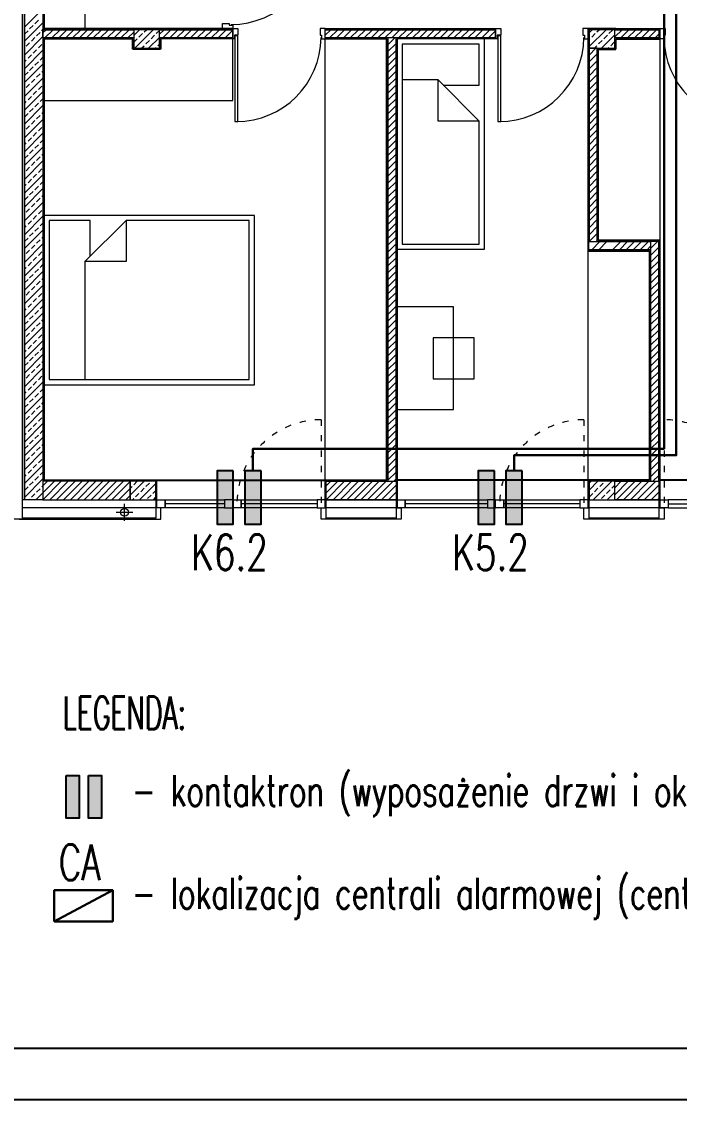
# Model space of a CAD drawing. Header units: millimetres. Extents: x 1780 to 154263, y -7240 to 17216.
# Drawn here: x 142802 to 143443, y 2437 to 3488 of the extents above; entities that cross this region are included whole.
import ezdxf

# ---------------------------------------------------------------- set-up
doc = ezdxf.new("R2010")
doc.units = ezdxf.units.MM
doc.linetypes.add('ACAD_ISO03W100', pattern=[30, 12, -18])
for name, color, linetype, lineweight in [('2d_SX_aranżacja drukowana', 200, 'Continuous', 5), ('2d_SX_aranżacja niedrukowana', 191, 'Continuous', 5), ('2d_SX_gruba przekroje', 90, 'Continuous', 20), ('2d_SX_instalacje - kanalizacja opadowa', 130, 'Continuous', 5), ('2d_SX_stolarka drzwiowa', 211, 'Continuous', 5), ('2d_SX_stolarka okienna', 5, 'Continuous', 5), ('2d_SX_stolarka okznaczenia', 251, 'Continuous', 5), ('2d_SX_szraf', 251, 'Continuous', 0), ('2d_SX_warstwy', 181, 'Continuous', 9)]:
    doc.layers.add(name, color=color, linetype=linetype, lineweight=lineweight)
doc.layers.add('2d_SX_powierzchnia', color=251, linetype='Continuous', plot=False)
doc.layers.add('2d_SX_rewizja 18 września', color=210, linetype='Continuous')
doc.layers.add('60 instalacje elektryka', color=10, linetype='Continuous')
doc.styles.add('OPIS', font='simplex.shx', dxfattribs={"width": 0.7, "height": 4})
doc.linetypes.add('ZIGZAG', pattern='A,0.00254,-5.08,[131,ltypeshp.shx,S=5.08,R=0,X=-5.08,Y=0],-10.16,[131,ltypeshp.shx,S=5.08,R=180,X=5.08,Y=0],-5.08', length=20.32254)

# ---------------------------------------------------------------- blocks, each defined once
blk = doc.blocks.new('PDKLD B2')
at = {"layer": '2d_SX_aranżacja drukowana', "color": 8, "ltscale": 5}
for p, q in [((108298.9, -12636.1), (108298.9, -12967.1)), ((108258.9, -12967.1), (108258.9, -12655.1)), ((108298.9, -12967.1), (108258.9, -12967.1))]:
    blk.add_line(p, q, dxfattribs=at)
at = {"layer": '2d_SX_aranżacja niedrukowana', "color": 8}
for p, q in [((108345.4, -12977.1), (108258.9, -12977.1)), ((108258.9, -12977.1), (108258.9, -13037.1)), ((108442.9, -12977.1), (108372.4, -12977.1)), ((108442.9, -13037.1), (108442.9, -12977.1)), ((108532.9, -12977.1), (108592.9, -12977.1)), ((108532.9, -13407.1), (108532.9, -12977.1)), ((108592.9, -12977.1), (108592.9, -13407.1)), ((108687.9, -12977.1), (108602.9, -12977.1)), ((108602.9, -12977.1), (108602.9, -13182.1)), ((108687.9, -13182.1), (108687.9, -12977.1)), ((108815.9, -12977.1), (108858.9, -12977.1)), ((108858.9, -12977.1), (108858.9, -13173.6)), ((108682.9, -12982.1), (108607.9, -12982.1)), ((108607.9, -12982.1), (108607.9, -13017.1)), ((108682.9, -13022.1), (108682.9, -12982.1)), ((108798.9, -13173.6), (108798.9, -12987.1)), ((108642.9, -13017.1), (108607.9, -13017.1)), ((108607.9, -13017.1), (108607.9, -13177.1)), ((108642.9, -13057.1), (108642.9, -13017.1)), ((108682.9, -13057.1), (108642.9, -13017.1)), ((108647.9, -13022.1), (108682.9, -13022.1)), ((108258.9, -13037.1), (108442.9, -13037.1)), ((108682.9, -13057.1), (108642.9, -13057.1)), ((108682.9, -13177.1), (108682.9, -13057.1)), ((108463.9, -13149), (108258.9, -13149)), ((108258.9, -13149), (108258.9, -13314)), ((108303.9, -13154), (108263.9, -13154)), ((108263.9, -13154), (108263.9, -13309)), ((108338.9, -13154), (108298.9, -13194)), ((108303.9, -13189), (108303.9, -13154)), ((108338.9, -13154), (108338.9, -13194)), ((108458.9, -13154), (108338.9, -13154)), ((108458.9, -13309), (108458.9, -13154)), ((108463.9, -13314), (108463.9, -13149)), ((108607.9, -13177.1), (108682.9, -13177.1)), ((108858.9, -13173.6), (108798.9, -13173.6)), ((108602.9, -13182.1), (108687.9, -13182.1)), ((108788.9, -13183.6), (108848.9, -13183.6)), ((108788.9, -13407.1), (108788.9, -13183.6)), ((108848.9, -13183.6), (108848.9, -13407.1)), ((108338.9, -13194), (108298.9, -13194)), ((108298.9, -13194), (108298.9, -13309)), ((108657.9, -13238.2), (108602.9, -13238.2)), ((108602.9, -13238.2), (108602.9, -13338.2)), ((108657.9, -13338.2), (108657.9, -13238.2)), ((108677.9, -13268.2), (108637.9, -13268.2)), ((108637.9, -13268.2), (108637.9, -13308.2)), ((108677.9, -13308.2), (108677.9, -13268.2)), ((108258.9, -13314), (108463.9, -13314)), ((108263.9, -13309), (108298.9, -13309)), ((108298.9, -13309), (108458.9, -13309)), ((108637.9, -13308.2), (108677.9, -13308.2)), ((108602.9, -13338.2), (108657.9, -13338.2)), ((108592.9, -13407.1), (108532.9, -13407.1)), ((108848.9, -13407.1), (108788.9, -13407.1))]:
    blk.add_line(p, q, dxfattribs=at)
at = {"layer": '2d_SX_gruba przekroje', "color": 8}
for p, q in [((108239.9, -13081.1), (108239.9, -12618.1)), ((108258.9, -12967.1), (108258.9, -12656.1)), ((108345.4, -12967.1), (108258.9, -12967.1)), ((108372.4, -12967.1), (108345.4, -12967.1)), ((108345.4, -12967.1), (108372.4, -12967.1)), ((108372.4, -12967.1), (108442.9, -12967.1)), ((108442.9, -12967.1), (108442.9, -12977.1)), ((108532.9, -12977.1), (108532.9, -12967.1)), ((108532.9, -12967.1), (108698.9, -12967.1)), ((108698.9, -12967.1), (108698.9, -12977.1)), ((108815.9, -12967.1), (108788.9, -12967.1)), ((108788.9, -12967.1), (108788.9, -12987.1)), ((108788.9, -12987.1), (108788.9, -12967.1)), ((108788.9, -12967.1), (108815.9, -12967.1)), ((108812.4, -12967.1), (108858.9, -12967.1)), ((108858.9, -12967.1), (108858.9, -12977.1)), ((108258.9, -12977.1), (108345.4, -12977.1)), ((108258.9, -13407.1), (108258.9, -12977.1)), ((108345.4, -12977.1), (108345.4, -12987.1)), ((108345.4, -12987.1), (108345.4, -12977.1)), ((108372.4, -12987.1), (108372.4, -12977.1)), ((108372.4, -12977.1), (108372.4, -12987.1)), ((108442.9, -12977.1), (108372.4, -12977.1)), ((108592.9, -12977.1), (108532.9, -12977.1)), ((108592.9, -13407.1), (108592.9, -12977.1)), ((108602.9, -12977.1), (108602.9, -13407.1)), ((108698.9, -12977.1), (108602.9, -12977.1)), ((108815.9, -12987.1), (108815.9, -12977.1)), ((108858.9, -12977.1), (108815.9, -12977.1)), ((108815.9, -12977.1), (108815.9, -12987.1)), ((108345.4, -12987.1), (108372.4, -12987.1)), ((108372.4, -12987.1), (108345.4, -12987.1)), ((108788.9, -12987.1), (108788.9, -13183.6)), ((108798.9, -13173.6), (108798.9, -12987.1)), ((108802.4, -12987.1), (108815.9, -12987.1)), ((108815.9, -12987.1), (108802.4, -12987.1)), ((108798.9, -13173.6), (108848.9, -13173.6)), ((108848.9, -13173.6), (108858.9, -13173.6)), ((108858.9, -13173.6), (108858.9, -13407.1)), ((108788.9, -13183.6), (108798.9, -13183.6)), ((108848.9, -13183.6), (108798.9, -13183.6)), ((108848.9, -13407.1), (108848.9, -13183.6)), ((108368.9, -13407.1), (108258.9, -13407.1)), ((108368.9, -13434.1), (108368.9, -13407.1)), ((108532.9, -13434.1), (108532.9, -13407.1)), ((108532.9, -13407.1), (108592.9, -13407.1)), ((108602.9, -13407.1), (108602.9, -13434.1)), ((108788.9, -13434.1), (108788.9, -13407.1)), ((108788.9, -13407.1), (108848.9, -13407.1)), ((108858.9, -13407.1), (108858.9, -13434.1)), ((108372.9, -13434.1), (108368.9, -13434.1)), ((108372.9, -13445.1), (108372.9, -13434.1)), ((108528.9, -13445.1), (108528.9, -13434.1)), ((108528.9, -13434.1), (108532.9, -13434.1)), ((108602.9, -13434.1), (108606.9, -13434.1)), ((108606.9, -13434.1), (108606.9, -13445.1)), ((108784.9, -13445.1), (108784.9, -13434.1)), ((108784.9, -13434.1), (108788.9, -13434.1)), ((108858.9, -13434.1), (108862.9, -13434.1)), ((108862.9, -13434.1), (108862.9, -13445.1)), ((108239.9, -13445.1), (108105.9, -13445.1)), ((108234.9, -13445.1), (108368.9, -13445.1)), ((108239.9, -13445.1), (108239.9, -13445.1)), ((108368.9, -13445.1), (108372.9, -13445.1)), ((108532.9, -13445.1), (108528.9, -13445.1)), ((108602.9, -13445.1), (108532.9, -13445.1)), ((108606.9, -13445.1), (108602.9, -13445.1)), ((108788.9, -13445.1), (108784.9, -13445.1)), ((108858.9, -13445.1), (108788.9, -13445.1)), ((108862.9, -13445.1), (108858.9, -13445.1))]:
    blk.add_line(p, q, dxfattribs=at)
at = {"layer": '2d_SX_instalacje - kanalizacja opadowa', "color": 8}
for p, q in [((108337.4, -13446.5), (108337.4, -13430.2)), ((108329.2, -13438.3), (108345.5, -13438.3))]:
    blk.add_line(p, q, dxfattribs=at)
blk.add_circle((108337.4, -13438.3), 3.75, dxfattribs=at)
at = {"layer": '2d_SX_powierzchnia', "color": 8}
for p, q in [((108258.9, -12657.1), (108258.9, -12967.1)), ((108258.9, -12967.1), (108432.9, -12967.1)), ((108258.9, -12977.1), (108258.9, -13407.1)), ((108345.4, -12977.1), (108258.9, -12977.1)), ((108345.4, -12987.1), (108345.4, -12977.1)), ((108372.4, -12977.1), (108372.4, -12987.1)), ((108592.9, -13407.1), (108592.9, -12977.1)), ((108602.9, -13407.1), (108602.9, -12977.1)), ((108788.9, -12977.1), (108788.9, -13183.6)), ((108815.9, -12987.1), (108815.9, -12977.1)), ((108815.9, -12977.1), (108858.9, -12977.1)), ((108372.4, -12987.1), (108345.4, -12987.1)), ((108798.9, -13173.6), (108798.9, -12987.1)), ((108798.9, -12987.1), (108815.9, -12987.1)), ((108858.9, -13173.6), (108798.9, -13173.6)), ((108858.9, -13407.1), (108858.9, -13173.6)), ((108788.9, -13183.6), (108848.9, -13183.6)), ((108848.9, -13183.6), (108848.9, -13407.1)), ((108258.9, -13407.1), (108592.9, -13407.1)), ((108788.9, -13407.1), (108602.9, -13407.1)), ((108848.9, -13407.1), (108788.9, -13407.1)), ((109044.9, -13407.1), (108858.9, -13407.1))]:
    blk.add_line(p, q, dxfattribs=at)
at = {"layer": '2d_SX_stolarka drzwiowa', "color": 8}
for p, q in [((108432.9, -12967.1), (108432.9, -12962.1)), ((108432.9, -12962.1), (108439.4, -12962.1)), ((108442.9, -12967.1), (108432.9, -12967.1)), ((108439.4, -12962.1), (108439.4, -12963.6)), ((108439.4, -12963.6), (108442.9, -12963.6)), ((108442.9, -12963.6), (108442.9, -12967.1)), ((108442.9, -12977.1), (108442.9, -12967.1)), ((108442.9, -12967.1), (108447.9, -12967.1)), ((108447.9, -12967.1), (108447.9, -12973.6)), ((108532.9, -12967.1), (108527.9, -12967.1)), ((108527.9, -12967.1), (108527.9, -12973.6)), ((108532.9, -12977.1), (108532.9, -12967.1)), ((108698.9, -12977.1), (108698.9, -12967.1)), ((108698.9, -12967.1), (108703.9, -12967.1)), ((108703.9, -12967.1), (108703.9, -12973.6)), ((108788.9, -12967.1), (108783.9, -12967.1)), ((108783.9, -12967.1), (108783.9, -12973.6)), ((108788.9, -12977.1), (108788.9, -12967.1)), ((108858.9, -12977.1), (108858.9, -12967.1)), ((108858.9, -12967.1), (108863.9, -12967.1)), ((108863.9, -12967.1), (108863.9, -12973.6)), ((108444.4, -12977.1), (108442.9, -12977.1)), ((108447.9, -12973.6), (108444.4, -12973.6)), ((108444.4, -12973.6), (108444.4, -12977.1)), ((108444.9, -12974.1), (108444.9, -13057.6)), ((108447.9, -12974.1), (108444.9, -12974.1)), ((108447.9, -13057.6), (108447.9, -12974.1)), ((108527.9, -12973.6), (108529.4, -12973.6)), ((108529.4, -12973.6), (108529.4, -12977.1)), ((108529.4, -12977.1), (108532.9, -12977.1)), ((108700.4, -12977.1), (108698.9, -12977.1)), ((108703.9, -12973.6), (108700.4, -12973.6)), ((108700.4, -12973.6), (108700.4, -12977.1)), ((108700.9, -12974.1), (108700.9, -13057.6)), ((108703.9, -12974.1), (108700.9, -12974.1)), ((108703.9, -13057.6), (108703.9, -12974.1)), ((108783.9, -12973.6), (108785.4, -12973.6)), ((108785.4, -12973.6), (108785.4, -12977.1)), ((108785.4, -12977.1), (108788.9, -12977.1)), ((108862.4, -12977.1), (108858.9, -12977.1)), ((108863.9, -12973.6), (108862.4, -12973.6)), ((108862.4, -12973.6), (108862.4, -12977.1)), ((108444.9, -13057.6), (108447.9, -13057.6)), ((108700.9, -13057.6), (108703.9, -13057.6))]:
    blk.add_line(p, q, dxfattribs=at)
at = {"layer": '2d_SX_stolarka okienna', "color": 8, "linetype": 'ACAD_ISO03W100', "ltscale": 0.5}
for p, q in [((108528.9, -13348.1), (108528.9, -13430.1)), ((108784.9, -13348.1), (108784.9, -13430.1)), ((108862.9, -13348.1), (108862.9, -13430.1))]:
    blk.add_line(p, q, dxfattribs=at)
at = {"layer": '2d_SX_stolarka okienna', "color": 8}
for p, q in [((108368.9, -13426.1), (108376.9, -13426.1)), ((108368.9, -13434.1), (108368.9, -13426.1)), ((108368.9, -13426.1), (108368.9, -13426.1)), ((108376.9, -13426.1), (108376.9, -13434.1)), ((108376.9, -13434.1), (108376.9, -13426.1)), ((108376.9, -13426.1), (108434.9, -13426.1)), ((108434.9, -13430.1), (108376.9, -13430.1)), ((108442.9, -13426.1), (108434.9, -13426.1)), ((108434.9, -13426.1), (108434.9, -13434.1)), ((108434.9, -13426.1), (108434.9, -13434.1)), ((108442.9, -13426.1), (108450.9, -13426.1)), ((108442.9, -13434.1), (108442.9, -13426.1)), ((108442.9, -13426.1), (108442.9, -13426.1)), ((108442.9, -13434.1), (108442.9, -13426.1)), ((108442.9, -13426.1), (108442.9, -13426.1)), ((108450.9, -13426.1), (108450.9, -13434.1)), ((108450.9, -13434.1), (108450.9, -13426.1)), ((108450.9, -13426.1), (108524.9, -13426.1)), ((108524.9, -13430.1), (108450.9, -13430.1)), ((108532.9, -13426.1), (108524.9, -13426.1)), ((108524.9, -13426.1), (108524.9, -13434.1)), ((108524.9, -13426.1), (108524.9, -13434.1)), ((108532.9, -13434.1), (108532.9, -13426.1)), ((108532.9, -13426.1), (108532.9, -13426.1)), ((108376.9, -13434.1), (108368.9, -13434.1)), ((108434.9, -13434.1), (108376.9, -13434.1)), ((108434.9, -13434.1), (108442.9, -13434.1)), ((108450.9, -13434.1), (108442.9, -13434.1)), ((108524.9, -13434.1), (108450.9, -13434.1)), ((108524.9, -13434.1), (108532.9, -13434.1))]:
    blk.add_line(p, q, dxfattribs=at)
for points in [[(108602.9, -13426.1), (108610.9, -13426.1), (108610.9, -13434.1), (108602.9, -13434.1), (108602.9, -13426.1)], [(108690.9, -13426.1), (108690.9, -13434.1), (108610.9, -13434.1), (108610.9, -13426.1)], [(108698.9, -13426.1), (108690.9, -13426.1), (108690.9, -13434.1), (108698.9, -13434.1), (108698.9, -13426.1)], [(108698.9, -13426.1), (108706.9, -13426.1), (108706.9, -13434.1), (108698.9, -13434.1), (108698.9, -13426.1)], [(108780.9, -13426.1), (108780.9, -13434.1), (108706.9, -13434.1), (108706.9, -13426.1)], [(108788.9, -13426.1), (108780.9, -13426.1), (108780.9, -13434.1), (108788.9, -13434.1), (108788.9, -13426.1)], [(108858.9, -13426.1), (108866.9, -13426.1), (108866.9, -13434.1), (108858.9, -13434.1), (108858.9, -13426.1)], [(108866.9, -13426.1), (108866.9, -13434.1), (108940.9, -13434.1), (108940.9, -13426.1)]]:
    blk.add_lwpolyline(points, close=True, dxfattribs=at)
for points in [[(108690.9, -13430.1), (108610.9, -13430.1)], [(108780.9, -13430.1), (108706.9, -13430.1)], [(108866.9, -13430.1), (108940.9, -13430.1)]]:
    blk.add_lwpolyline(points, dxfattribs=at)
at = {"layer": '2d_SX_stolarka okienna', "color": 8, "linetype": 'ACAD_ISO03W100', "ltscale": 0.5}
for centre, start, end in [((108529, -13430.2), 90.1168, 179.9514), ((108785, -13430.2), 90.1168, 179.9514), ((108862.7, -13430.2), 0.0486, 89.8832)]:
    blk.add_arc(centre, 82.1, start, end, dxfattribs=at)
at = {"layer": '2d_SX_stolarka okznaczenia', "color": 8}
for centre, start, end in [((108440.9, -12880.7), 270.2975, 0.0508), ((108446.4, -12975.2), 269.9492, 359.7025), ((108702.4, -12975.2), 269.9492, 359.7025), ((108945.3, -12975.2), 180.2975, 270.0508)]:
    blk.add_arc(centre, 82.4, start, end, dxfattribs=at)
at = {"layer": '2d_SX_szraf', "color": 8, "linetype": 'Continuous'}
for p, q in [((108239.9, -12965.8), (108257.9, -12947.8)), ((108239.9, -12979.3), (108257.9, -12961.3)), ((108245, -12967.4), (108248.4, -12964)), ((108250.1, -12962.3), (108253.5, -12959)), ((108256.8, -12969.1), (108257.9, -12968)), ((108257.9, -12971.3), (108261.1, -12968.1)), ((108259.9, -12976.1), (108267.9, -12968.1)), ((108266.6, -12976.1), (108274.6, -12968.1)), ((108273.3, -12976.1), (108281.3, -12968.1)), ((108280.1, -12976.1), (108288.1, -12968.1)), ((108286.8, -12976.1), (108294.8, -12968.1)), ((108293.5, -12976.1), (108301.5, -12968.1)), ((108300.3, -12976.1), (108308.3, -12968.1)), ((108307, -12976.1), (108315, -12968.1)), ((108313.7, -12976.1), (108321.7, -12968.1)), ((108320.5, -12976.1), (108328.5, -12968.1)), ((108327.2, -12976.1), (108335.2, -12968.1)), ((108333.9, -12976.1), (108341.9, -12968.1)), ((108346.4, -12973.7), (108351.9, -12968.1)), ((108347.4, -12986.1), (108365.4, -12968.1)), ((108356.5, -12970.2), (108358.7, -12968.1)), ((108368.3, -12971.9), (108371.4, -12968.9)), ((108371.4, -12972.6), (108375.9, -12968.1)), ((108374.6, -12976.1), (108382.6, -12968.1)), ((108381.4, -12976.1), (108389.4, -12968.1)), ((108388.1, -12976.1), (108396.1, -12968.1)), ((108394.8, -12976.1), (108402.8, -12968.1)), ((108401.6, -12976.1), (108409.6, -12968.1)), ((108408.3, -12976.1), (108416.3, -12968.1)), ((108415.1, -12976.1), (108423.1, -12968.1)), ((108421.8, -12976.1), (108429.8, -12968.1)), ((108428.5, -12976.1), (108436.5, -12968.1)), ((108435.3, -12976.1), (108442.9, -12968.5)), ((108532.9, -12973.6), (108538.3, -12968.1)), ((108537.1, -12976.1), (108545.1, -12968.1)), ((108543.8, -12976.1), (108551.8, -12968.1)), ((108550.6, -12976.1), (108558.6, -12968.1)), ((108557.3, -12976.1), (108565.3, -12968.1)), ((108564, -12976.1), (108572, -12968.1)), ((108570.8, -12976.1), (108578.8, -12968.1)), ((108577.5, -12976.1), (108585.5, -12968.1)), ((108584.2, -12976.1), (108592.2, -12968.1)), ((108591, -12976.1), (108599, -12968.1)), ((108597.7, -12976.1), (108605.7, -12968.1)), ((108604.4, -12976.1), (108612.4, -12968.1)), ((108611.2, -12976.1), (108619.2, -12968.1)), ((108617.9, -12976.1), (108625.9, -12968.1)), ((108624.6, -12976.1), (108632.6, -12968.1)), ((108631.4, -12976.1), (108639.4, -12968.1)), ((108638.1, -12976.1), (108646.1, -12968.1)), ((108644.8, -12976.1), (108652.8, -12968.1)), ((108651.6, -12976.1), (108659.6, -12968.1)), ((108658.3, -12976.1), (108666.3, -12968.1)), ((108665, -12976.1), (108673, -12968.1)), ((108671.8, -12976.1), (108679.8, -12968.1)), ((108678.5, -12976.1), (108686.5, -12968.1)), ((108685.3, -12976.1), (108693.3, -12968.1)), ((108789.9, -12971.2), (108793, -12968.1)), ((108789.9, -12984.6), (108806.4, -12968.1)), ((108797.6, -12970.2), (108799.7, -12968.1)), ((108809.3, -12971.9), (108812.7, -12968.6)), ((108814.9, -12968.5), (108815.3, -12968.1)), ((108814.9, -12975.2), (108822, -12968.1)), ((108820.7, -12976.1), (108828.7, -12968.1)), ((108827.5, -12976.1), (108835.5, -12968.1)), ((108834.2, -12976.1), (108842.2, -12968.1)), ((108840.9, -12976.1), (108848.9, -12968.1)), ((108847.7, -12976.1), (108855.7, -12968.1)), ((108239.9, -12992.8), (108257.9, -12974.8)), ((108240, -12972.4), (108243.4, -12969.1)), ((108246.7, -12979.2), (108250.1, -12975.8)), ((108251.8, -12974.1), (108255.1, -12970.8)), ((108340.7, -12976.1), (108346.4, -12970.4)), ((108346.4, -12980.3), (108349.8, -12977)), ((108351.5, -12975.3), (108354.8, -12971.9)), ((108358.2, -12982), (108361.6, -12978.7)), ((108360.9, -12986.1), (108371.4, -12975.6)), ((108363.3, -12977), (108366.6, -12973.6)), ((108442, -12976.1), (108442.9, -12975.2)), ((108593.9, -12982.8), (108600.6, -12976.1)), ((108692, -12976.1), (108698.9, -12969.2)), ((108698.7, -12976.1), (108698.9, -12975.9)), ((108789.9, -12977.9), (108790.8, -12977)), ((108792.5, -12975.3), (108795.9, -12971.9)), ((108799.2, -12982), (108802.6, -12978.7)), ((108801.9, -12986.1), (108814.9, -12973.1)), ((108804.3, -12977), (108807.7, -12973.6)), ((108854.4, -12976.1), (108857.9, -12972.6)), ((108239.9, -12986), (108240, -12985.9)), ((108239.9, -13006.2), (108257.9, -12988.2)), ((108241.7, -12984.2), (108245, -12980.9)), ((108248.4, -12991), (108251.8, -12987.6)), ((108253.5, -12985.9), (108256.8, -12982.5)), ((108354.1, -12986.1), (108356.5, -12983.7)), ((108367.6, -12986.1), (108368.3, -12985.4)), ((108370, -12983.7), (108371.4, -12982.3)), ((108593.9, -12989.5), (108601.9, -12981.5)), ((108593.9, -12996.3), (108601.9, -12988.3)), ((108789.9, -12992.8), (108796.6, -12986.1)), ((108795.2, -12986.1), (108797.6, -12983.7)), ((108808.6, -12986.1), (108809.3, -12985.4)), ((108811, -12983.7), (108814.4, -12980.3)), ((108239.9, -12999.5), (108241.7, -12997.7)), ((108243.4, -12996), (108246.7, -12992.6)), ((108250.1, -13002.7), (108253.5, -12999.4)), ((108255.1, -12997.7), (108257.9, -12995)), ((108593.9, -13003), (108601.9, -12995)), ((108789.9, -12999.5), (108797.9, -12991.5)), ((108789.9, -13006.3), (108797.9, -12998.3)), ((108239.9, -13019.7), (108257.9, -13001.7)), ((108240, -13012.9), (108243.4, -13009.5)), ((108245, -13007.8), (108248.4, -13004.4)), ((108256.8, -13009.5), (108257.9, -13008.4)), ((108593.9, -13009.7), (108601.9, -13001.7)), ((108593.9, -13016.5), (108601.9, -13008.5)), ((108789.9, -13013), (108797.9, -13005)), ((108239.9, -13033.2), (108257.9, -13015.2)), ((108241.7, -13024.6), (108245, -13021.3)), ((108246.7, -13019.6), (108250.1, -13016.2)), ((108251.8, -13014.5), (108255.1, -13011.2)), ((108593.9, -13023.2), (108601.9, -13015.2)), ((108789.9, -13019.7), (108797.9, -13011.7)), ((108789.9, -13026.5), (108797.9, -13018.5)), ((108239.9, -13026.4), (108240, -13026.3)), ((108239.9, -13046.6), (108257.9, -13028.6)), ((108248.4, -13031.4), (108251.8, -13028)), ((108253.5, -13026.3), (108256.8, -13023)), ((108593.9, -13029.9), (108601.9, -13021.9)), ((108593.9, -13036.7), (108601.9, -13028.7)), ((108789.9, -13033.2), (108797.9, -13025.2)), ((108789.9, -13039.9), (108797.9, -13031.9)), ((108239.9, -13039.9), (108241.7, -13038.1)), ((108239.9, -13060.1), (108257.9, -13042.1)), ((108243.4, -13036.4), (108246.7, -13033.1)), ((108250.1, -13043.2), (108253.5, -13039.8)), ((108255.1, -13038.1), (108257.9, -13035.4)), ((108593.9, -13043.4), (108601.9, -13035.4)), ((108593.9, -13050.1), (108601.9, -13042.1)), ((108789.9, -13046.7), (108797.9, -13038.7)), ((108240, -13053.3), (108243.4, -13049.9)), ((108245, -13048.2), (108248.4, -13044.8)), ((108251.8, -13054.9), (108255.1, -13051.6)), ((108256.8, -13049.9), (108257.9, -13048.8)), ((108593.9, -13056.9), (108601.9, -13048.9)), ((108789.9, -13053.4), (108797.9, -13045.4)), ((108789.9, -13060.1), (108797.9, -13052.1)), ((108239.9, -13073.6), (108257.9, -13055.6)), ((108241.7, -13065), (108245, -13061.7)), ((108246.7, -13060), (108250.1, -13056.6)), ((108253.5, -13066.7), (108256.8, -13063.4)), ((108593.9, -13063.6), (108601.9, -13055.6)), ((108593.9, -13070.3), (108601.9, -13062.3)), ((108789.9, -13066.9), (108797.9, -13058.9)), ((108239.9, -13066.8), (108240, -13066.7)), ((108239.9, -13087), (108257.9, -13069)), ((108243.4, -13076.8), (108246.7, -13073.5)), ((108248.4, -13071.8), (108251.8, -13068.4)), ((108593.9, -13077.1), (108601.9, -13069.1)), ((108789.9, -13073.6), (108797.9, -13065.6)), ((108789.9, -13080.3), (108797.9, -13072.3)), ((108239.9, -13080.3), (108241.7, -13078.5)), ((108239.9, -13100.5), (108257.9, -13082.5)), ((108250.1, -13083.6), (108253.5, -13080.2)), ((108255.1, -13078.5), (108257.9, -13075.8)), ((108593.9, -13083.8), (108601.9, -13075.8)), ((108593.9, -13090.6), (108601.9, -13082.6)), ((108789.9, -13087.1), (108797.9, -13079.1)), ((108240, -13093.7), (108243.4, -13090.3)), ((108245, -13088.6), (108248.4, -13085.3)), ((108251.8, -13095.4), (108255.1, -13092)), ((108256.8, -13090.3), (108257.9, -13089.3)), ((108593.9, -13097.3), (108601.9, -13089.3)), ((108789.9, -13093.8), (108797.9, -13085.8)), ((108789.9, -13100.6), (108797.9, -13092.6)), ((108239.9, -13114), (108257.9, -13096)), ((108241.7, -13105.5), (108245, -13102.1)), ((108246.7, -13100.4), (108250.1, -13097)), ((108253.5, -13107.1), (108256.8, -13103.8)), ((108593.9, -13104), (108601.9, -13096)), ((108593.9, -13110.8), (108601.9, -13102.8)), ((108789.9, -13107.3), (108797.9, -13099.3)), ((108239.9, -13107.3), (108240, -13107.1)), ((108239.9, -13127.5), (108257.9, -13109.5)), ((108243.4, -13117.2), (108246.7, -13113.9)), ((108248.4, -13112.2), (108251.8, -13108.8)), ((108593.9, -13117.5), (108601.9, -13109.5)), ((108789.9, -13114), (108797.9, -13106)), ((108789.9, -13120.8), (108797.9, -13112.8)), ((108239.9, -13120.7), (108241.7, -13118.9)), ((108239.9, -13140.9), (108257.9, -13122.9)), ((108245, -13129), (108248.4, -13125.7)), ((108250.1, -13124), (108253.5, -13120.6)), ((108255.1, -13118.9), (108257.9, -13116.2)), ((108593.9, -13124.2), (108601.9, -13116.2)), ((108593.9, -13131), (108601.9, -13123)), ((108789.9, -13127.5), (108797.9, -13119.5)), ((108789.9, -13134.2), (108797.9, -13126.2)), ((108239.9, -13154.4), (108257.9, -13136.4)), ((108240, -13134.1), (108243.4, -13130.7)), ((108251.8, -13135.8), (108255.1, -13132.4)), ((108256.8, -13130.7), (108257.9, -13129.7)), ((108593.9, -13137.7), (108601.9, -13129.7)), ((108593.9, -13144.4), (108601.9, -13136.4)), ((108789.9, -13141), (108797.9, -13133)), ((108239.9, -13147.7), (108240, -13147.6)), ((108241.7, -13145.9), (108245, -13142.5)), ((108246.7, -13140.8), (108250.1, -13137.5)), ((108253.5, -13147.6), (108256.8, -13144.2)), ((108593.9, -13151.2), (108601.9, -13143.2)), ((108789.9, -13147.7), (108797.9, -13139.7)), ((108789.9, -13154.4), (108797.9, -13146.4)), ((108239.9, -13167.9), (108257.9, -13149.9)), ((108243.4, -13157.7), (108246.7, -13154.3)), ((108248.4, -13152.6), (108251.8, -13149.2)), ((108255.1, -13159.3), (108257.9, -13156.6)), ((108593.9, -13157.9), (108601.9, -13149.9)), ((108593.9, -13164.6), (108601.9, -13156.6)), ((108789.9, -13161.2), (108797.9, -13153.2)), ((108239.9, -13161.1), (108241.7, -13159.3)), ((108239.9, -13181.3), (108257.9, -13163.3)), ((108245, -13169.4), (108248.4, -13166.1)), ((108250.1, -13164.4), (108253.5, -13161)), ((108593.9, -13171.4), (108601.9, -13163.4)), ((108789.9, -13167.9), (108797.9, -13159.9)), ((108789.9, -13174.6), (108797.9, -13166.6)), ((108239.9, -13194.8), (108257.9, -13176.8)), ((108240, -13174.5), (108243.4, -13171.1)), ((108246.7, -13181.2), (108250.1, -13177.9)), ((108251.8, -13176.2), (108255.1, -13172.8)), ((108256.8, -13171.1), (108257.9, -13170.1)), ((108593.9, -13178.1), (108601.9, -13170.1)), ((108593.9, -13184.8), (108601.9, -13176.8)), ((108792.5, -13182.6), (108800.5, -13174.6)), ((108796.7, -13174.6), (108797.9, -13173.4)), ((108799.3, -13182.6), (108807.3, -13174.6)), ((108812.8, -13182.6), (108820.8, -13174.6)), ((108819.5, -13182.6), (108827.5, -13174.6)), ((108826.2, -13182.6), (108834.2, -13174.6)), ((108833, -13182.6), (108841, -13174.6)), ((108839.7, -13182.6), (108847.7, -13174.6)), ((108849.9, -13181.3), (108856.6, -13174.6)), ((108239.9, -13188.1), (108240, -13188)), ((108241.7, -13186.3), (108245, -13182.9)), ((108253.5, -13188), (108256.8, -13184.6)), ((108593.9, -13191.6), (108601.9, -13183.6)), ((108846.4, -13182.6), (108849.9, -13179.1)), ((108849.9, -13188), (108857.9, -13180)), ((108849.9, -13194.8), (108857.9, -13186.8)), ((108239.9, -13208.3), (108257.9, -13190.3)), ((108239.9, -13201.5), (108241.7, -13199.8)), ((108243.4, -13198.1), (108246.7, -13194.7)), ((108248.4, -13193), (108251.8, -13189.6)), ((108255.1, -13199.8), (108257.9, -13197)), ((108593.9, -13198.3), (108601.9, -13190.3)), ((108593.9, -13205.1), (108601.9, -13197.1)), ((108849.9, -13201.5), (108857.9, -13193.5)), ((108239.9, -13221.8), (108257.9, -13203.8)), ((108245, -13209.9), (108248.4, -13206.5)), ((108250.1, -13204.8), (108253.5, -13201.4)), ((108256.8, -13211.5), (108257.9, -13210.5)), ((108593.9, -13211.8), (108601.9, -13203.8)), ((108593.9, -13218.5), (108601.9, -13210.5)), ((108849.9, -13208.2), (108857.9, -13200.2)), ((108849.9, -13215), (108857.9, -13207)), ((108239.9, -13235.2), (108257.9, -13217.2)), ((108240, -13214.9), (108243.4, -13211.5)), ((108246.7, -13221.6), (108250.1, -13218.3)), ((108251.8, -13216.6), (108255.1, -13213.2)), ((108593.9, -13225.3), (108601.9, -13217.3)), ((108849.9, -13221.7), (108857.9, -13213.7)), ((108849.9, -13228.4), (108857.9, -13220.4)), ((108239.9, -13228.5), (108240, -13228.4)), ((108239.9, -13248.7), (108257.9, -13230.7)), ((108241.7, -13226.7), (108245, -13223.3)), ((108248.4, -13233.4), (108251.8, -13230.1)), ((108253.5, -13228.4), (108256.8, -13225)), ((108593.9, -13232), (108601.9, -13224)), ((108593.9, -13238.7), (108601.9, -13230.7)), ((108849.9, -13235.2), (108857.9, -13227.2)), ((108239.9, -13242), (108241.7, -13240.2)), ((108243.4, -13238.5), (108246.7, -13235.1)), ((108250.1, -13245.2), (108253.5, -13241.8)), ((108255.1, -13240.2), (108257.9, -13237.4)), ((108593.9, -13245.5), (108601.9, -13237.5)), ((108849.9, -13241.9), (108857.9, -13233.9)), ((108849.9, -13248.6), (108857.9, -13240.6)), ((108239.9, -13262.2), (108257.9, -13244.2)), ((108240, -13255.3), (108243.4, -13252)), ((108245, -13250.3), (108248.4, -13246.9)), ((108256.8, -13252), (108257.9, -13250.9)), ((108593.9, -13252.2), (108601.9, -13244.2)), ((108593.9, -13258.9), (108601.9, -13250.9)), ((108849.9, -13255.4), (108857.9, -13247.4)), ((108239.9, -13275.6), (108257.9, -13257.6)), ((108246.7, -13262.1), (108250.1, -13258.7)), ((108251.8, -13257), (108255.1, -13253.6)), ((108593.9, -13265.7), (108601.9, -13257.7)), ((108849.9, -13262.1), (108857.9, -13254.1)), ((108849.9, -13268.8), (108857.9, -13260.8)), ((108239.9, -13268.9), (108240, -13268.8)), ((108239.9, -13289.1), (108257.9, -13271.1)), ((108241.7, -13267.1), (108245, -13263.7)), ((108248.4, -13273.8), (108251.8, -13270.5)), ((108253.5, -13268.8), (108256.8, -13265.4)), ((108593.9, -13272.4), (108601.9, -13264.4)), ((108593.9, -13279.1), (108601.9, -13271.1)), ((108849.9, -13275.6), (108857.9, -13267.6)), ((108239.9, -13282.4), (108241.7, -13280.6)), ((108243.4, -13278.9), (108246.7, -13275.5)), ((108250.1, -13285.6), (108253.5, -13282.3)), ((108255.1, -13280.6), (108257.9, -13277.8)), ((108593.9, -13285.9), (108601.9, -13277.9)), ((108849.9, -13282.3), (108857.9, -13274.3)), ((108849.9, -13289.1), (108857.9, -13281.1)), ((108239.9, -13302.6), (108257.9, -13284.6)), ((108240, -13295.7), (108243.4, -13292.4)), ((108245, -13290.7), (108248.4, -13287.3)), ((108251.8, -13297.4), (108255.1, -13294)), ((108256.8, -13292.4), (108257.9, -13291.3)), ((108593.9, -13292.6), (108601.9, -13284.6)), ((108593.9, -13299.3), (108601.9, -13291.3)), ((108849.9, -13295.8), (108857.9, -13287.8)), ((108849.9, -13302.5), (108857.9, -13294.5)), ((108239.9, -13316), (108257.9, -13298)), ((108241.7, -13307.5), (108245, -13304.1)), ((108246.7, -13302.5), (108250.1, -13299.1)), ((108593.9, -13306.1), (108601.9, -13298.1)), ((108593.9, -13312.8), (108601.9, -13304.8)), ((108849.9, -13309.3), (108857.9, -13301.3)), ((108239.9, -13309.3), (108240, -13309.2)), ((108239.9, -13329.5), (108257.9, -13311.5)), ((108248.4, -13314.3), (108251.8, -13310.9)), ((108253.5, -13309.2), (108256.8, -13305.8)), ((108593.9, -13319.6), (108601.9, -13311.6)), ((108849.9, -13316), (108857.9, -13308)), ((108849.9, -13322.7), (108857.9, -13314.7)), ((108239.9, -13322.8), (108241.7, -13321)), ((108239.9, -13343), (108257.9, -13325)), ((108243.4, -13319.3), (108246.7, -13315.9)), ((108250.1, -13326), (108253.5, -13322.7)), ((108255.1, -13321), (108257.9, -13318.3)), ((108593.9, -13326.3), (108601.9, -13318.3)), ((108593.9, -13333), (108601.9, -13325)), ((108849.9, -13329.5), (108857.9, -13321.5)), ((108240, -13336.1), (108243.4, -13332.8)), ((108245, -13331.1), (108248.4, -13327.7)), ((108251.8, -13337.8), (108255.1, -13334.5)), ((108256.8, -13332.8), (108257.9, -13331.7)), ((108593.9, -13339.8), (108601.9, -13331.8)), ((108849.9, -13336.2), (108857.9, -13328.2)), ((108849.9, -13342.9), (108857.9, -13334.9)), ((108239.9, -13356.5), (108257.9, -13338.5)), ((108241.7, -13347.9), (108245, -13344.6)), ((108246.7, -13342.9), (108250.1, -13339.5)), ((108253.5, -13349.6), (108256.8, -13346.2)), ((108593.9, -13346.5), (108601.9, -13338.5)), ((108593.9, -13353.2), (108601.9, -13345.2)), ((108849.9, -13349.7), (108857.9, -13341.7)), ((108239.9, -13349.7), (108240, -13349.6)), ((108239.9, -13369.9), (108257.9, -13351.9)), ((108243.4, -13359.7), (108246.7, -13356.3)), ((108248.4, -13354.7), (108251.8, -13351.3)), ((108593.9, -13360), (108601.9, -13352)), ((108849.9, -13356.4), (108857.9, -13348.4)), ((108849.9, -13363.1), (108857.9, -13355.1)), ((108239.9, -13363.2), (108241.7, -13361.4)), ((108239.9, -13383.4), (108257.9, -13365.4)), ((108250.1, -13366.4), (108253.5, -13363.1)), ((108255.1, -13361.4), (108257.9, -13358.7)), ((108593.9, -13366.7), (108601.9, -13358.7)), ((108593.9, -13373.4), (108601.9, -13365.4)), ((108849.9, -13369.9), (108857.9, -13361.9)), ((108240, -13376.6), (108243.4, -13373.2)), ((108245, -13371.5), (108248.4, -13368.1)), ((108251.8, -13378.2), (108255.1, -13374.9)), ((108256.8, -13373.2), (108257.9, -13372.1)), ((108593.9, -13380.2), (108601.9, -13372.2)), ((108849.9, -13376.6), (108857.9, -13368.6)), ((108849.9, -13383.3), (108857.9, -13375.3)), ((108239.9, -13396.9), (108257.9, -13378.9)), ((108241.7, -13388.3), (108245, -13385)), ((108246.7, -13383.3), (108250.1, -13379.9)), ((108253.5, -13390), (108256.8, -13386.7)), ((108593.9, -13386.9), (108601.9, -13378.9)), ((108593.9, -13393.6), (108601.9, -13385.6)), ((108849.9, -13390.1), (108857.9, -13382.1)), ((108849.9, -13396.8), (108857.9, -13388.8)), ((108239.9, -13390.1), (108240, -13390)), ((108239.9, -13410.3), (108257.9, -13392.3)), ((108243.4, -13400.1), (108246.7, -13396.8)), ((108248.4, -13395.1), (108251.8, -13391.7)), ((108255.1, -13401.8), (108257.9, -13399.1)), ((108593.9, -13400.4), (108601.9, -13392.4)), ((108593.9, -13407.1), (108601.9, -13399.1)), ((108849.9, -13403.6), (108857.9, -13395.6)), ((108239.9, -13403.6), (108241.7, -13401.8)), ((108239.9, -13423.8), (108257.9, -13405.8)), ((108245, -13411.9), (108248.4, -13408.5)), ((108250.1, -13406.9), (108253.5, -13403.5)), ((108257.9, -13412.5), (108262.3, -13408.1)), ((108257.9, -13419.3), (108269.1, -13408.1)), ((108257.9, -13426), (108275.8, -13408.1)), ((108264.5, -13426.1), (108282.5, -13408.1)), ((108271.3, -13426.1), (108289.3, -13408.1)), ((108278, -13426.1), (108296, -13408.1)), ((108284.7, -13426.1), (108302.7, -13408.1)), ((108291.5, -13426.1), (108309.5, -13408.1)), ((108298.2, -13426.1), (108316.2, -13408.1)), ((108304.9, -13426.1), (108322.9, -13408.1)), ((108311.7, -13426.1), (108329.7, -13408.1)), ((108318.4, -13426.1), (108336.4, -13408.1)), ((108325.1, -13426.1), (108342.9, -13408.4)), ((108342.9, -13408.3), (108343, -13408.1)), ((108342.9, -13421.7), (108356.5, -13408.1)), ((108346.4, -13411.5), (108349.8, -13408.1)), ((108358.2, -13413.1), (108361.6, -13409.8)), ((108533.9, -13412.6), (108538.4, -13408.1)), ((108533.9, -13419.3), (108545.1, -13408.1)), ((108533.9, -13426.1), (108551.8, -13408.1)), ((108540.6, -13426.1), (108558.6, -13408.1)), ((108547.3, -13426.1), (108565.3, -13408.1)), ((108554, -13426.1), (108572, -13408.1)), ((108560.8, -13426.1), (108578.8, -13408.1)), ((108567.5, -13426.1), (108585.5, -13408.1)), ((108574.2, -13426.1), (108592.2, -13408.1)), ((108581, -13426.1), (108599, -13408.1)), ((108599.6, -13408.1), (108601.9, -13405.8)), ((108789.9, -13416.8), (108798.6, -13408.1)), ((108789.9, -13410), (108791.8, -13408.1)), ((108794, -13426.1), (108812, -13408.1)), ((108800.3, -13413.1), (108803.6, -13409.8)), ((108814.9, -13414.5), (108821.2, -13408.1)), ((108814.9, -13421.2), (108828, -13408.1)), ((108816.7, -13426.1), (108834.7, -13408.1)), ((108823.4, -13426.1), (108841.4, -13408.1)), ((108830.2, -13426.1), (108848.2, -13408.1)), ((108836.9, -13426.1), (108854.9, -13408.1)), ((108852.1, -13408.1), (108857.9, -13402.3)), ((108240, -13417), (108243.4, -13413.6)), ((108246.7, -13423.7), (108250.1, -13420.3)), ((108251.1, -13426.1), (108257.9, -13419.3)), ((108251.8, -13418.6), (108255.1, -13415.3)), ((108256.8, -13413.6), (108257.9, -13412.5)), ((108331.9, -13426.1), (108342.9, -13415.1)), ((108342.9, -13415), (108344.7, -13413.1)), ((108348.1, -13423.2), (108351.5, -13419.9)), ((108352, -13426.1), (108367.9, -13410.2)), ((108353.2, -13418.2), (108356.5, -13414.8)), ((108364.9, -13419.9), (108367.9, -13416.9)), ((108587.7, -13426.1), (108601.9, -13411.9)), ((108594.5, -13426.1), (108601.9, -13418.7)), ((108790.2, -13423.2), (108793.5, -13419.9)), ((108795.2, -13418.2), (108798.6, -13414.8)), ((108807, -13419.9), (108810.4, -13416.5)), ((108807.5, -13426.1), (108814.9, -13418.7)), ((108812, -13414.8), (108814.9, -13412)), ((108843.7, -13426.1), (108857.9, -13411.9)), ((108850.4, -13426.1), (108857.9, -13418.6)), ((108244.3, -13426.1), (108245, -13425.4)), ((108338.6, -13426.1), (108342.9, -13421.8)), ((108345.3, -13426.1), (108346.4, -13424.9)), ((108359.9, -13424.9), (108363.3, -13421.6)), ((108365.5, -13426.1), (108367.9, -13423.7)), ((108601.2, -13426.1), (108601.9, -13425.4)), ((108801.9, -13424.9), (108805.3, -13421.6)), ((108814.2, -13426.1), (108814.9, -13425.5)), ((108857.1, -13426.1), (108857.9, -13425.3))]:
    blk.add_line(p, q, dxfattribs=at)
at = {"layer": '2d_SX_szraf', "color": 8, "linetype": 'ZIGZAG'}
for p, q in [((108367.9, -13434.1), (108237.9, -13434.1)), ((108601.9, -13434.1), (108533.9, -13434.1)), ((108857.9, -13434.1), (108789.9, -13434.1))]:
    blk.add_line(p, q, dxfattribs=at)
at = {"layer": '2d_SX_warstwy', "color": 8}
for p, q in [((108237.9, -13426.1), (108237.9, -12618.1)), ((108239.9, -12618.1), (108239.9, -13426.1)), ((108239.9, -13081.1), (108239.9, -12618.1)), ((108239.9, -13426.1), (108239.9, -12618.1)), ((108257.9, -12636.1), (108257.9, -13408.1)), ((108257.9, -12976.1), (108257.9, -12968.1)), ((108257.9, -12968.1), (108346.4, -12968.1)), ((108371.4, -12968.1), (108346.4, -12968.1)), ((108346.4, -12968.1), (108346.4, -12986.1)), ((108346.4, -12968.1), (108346.4, -12976.1)), ((108371.4, -12986.1), (108371.4, -12968.1)), ((108371.4, -12976.1), (108371.4, -12968.1)), ((108371.4, -12968.1), (108442.9, -12968.1)), ((108442.9, -12968.1), (108442.9, -12976.1)), ((108532.9, -12976.1), (108532.9, -12968.1)), ((108532.9, -12968.1), (108698.9, -12968.1)), ((108698.9, -12968.1), (108698.9, -12976.1)), ((108814.9, -12968.1), (108789.9, -12968.1)), ((108789.9, -12968.1), (108789.9, -12986.1)), ((108814.9, -12986.1), (108814.9, -12968.1)), ((108814.9, -12976.1), (108814.9, -12968.1)), ((108814.9, -12968.1), (108857.9, -12968.1)), ((108857.9, -12968.1), (108857.9, -12976.1)), ((108346.4, -12976.1), (108257.9, -12976.1)), ((108442.9, -12976.1), (108371.4, -12976.1)), ((108698.9, -12976.1), (108532.9, -12976.1)), ((108601.9, -12976.1), (108593.9, -12976.1)), ((108593.9, -12976.1), (108593.9, -13408.1)), ((108601.9, -13408.1), (108601.9, -12976.1)), ((108857.9, -12976.1), (108814.9, -12976.1)), ((108346.4, -12986.1), (108371.4, -12986.1)), ((108789.9, -12986.1), (108814.9, -12986.1)), ((108797.9, -12986.1), (108789.9, -12986.1)), ((108789.9, -12986.1), (108789.9, -13174.6)), ((108797.9, -13174.6), (108797.9, -12986.1)), ((108237.9, -13444.1), (108237.9, -13081.1)), ((108789.9, -13174.6), (108797.9, -13174.6)), ((108789.9, -13174.6), (108849.9, -13174.6)), ((108857.9, -13174.6), (108849.9, -13174.6)), ((108849.9, -13174.6), (108849.9, -13408.1)), ((108849.9, -13174.6), (108849.9, -13182.6)), ((108857.9, -13408.1), (108857.9, -13174.6)), ((108849.9, -13182.6), (108789.9, -13182.6)), ((108342.9, -13408.1), (108257.9, -13408.1)), ((108257.9, -13408.1), (108257.9, -13426.1)), ((108257.9, -13408.1), (108257.9, -13408.1)), ((108257.9, -13408.1), (108257.9, -13426.1)), ((108342.9, -13426.1), (108342.9, -13408.1)), ((108367.9, -13408.1), (108342.9, -13408.1)), ((108342.9, -13408.1), (108342.9, -13426.1)), ((108367.9, -13426.1), (108367.9, -13408.1)), ((108533.9, -13408.1), (108601.9, -13408.1)), ((108533.9, -13426.1), (108533.9, -13408.1)), ((108593.9, -13408.1), (108601.9, -13408.1)), ((108601.9, -13408.1), (108601.9, -13426.1)), ((108814.9, -13408.1), (108789.9, -13408.1)), ((108789.9, -13408.1), (108789.9, -13426.1)), ((108814.9, -13426.1), (108814.9, -13408.1)), ((108814.9, -13408.1), (108857.9, -13408.1)), ((108814.9, -13426.1), (108814.9, -13408.1)), ((108849.9, -13408.1), (108857.9, -13408.1)), ((108857.9, -13408.1), (108857.9, -13426.1)), ((108239.9, -13426.1), (108237.9, -13426.1)), ((108248.9, -13426.1), (108239.9, -13426.1)), ((108257.9, -13426.1), (108248.9, -13426.1)), ((108257.9, -13426.1), (108342.9, -13426.1)), ((108342.9, -13426.1), (108367.9, -13426.1)), ((108367.9, -13426.1), (108367.9, -13444.1)), ((108533.9, -13426.1), (108601.9, -13426.1)), ((108533.9, -13444.1), (108533.9, -13426.1)), ((108601.9, -13426.1), (108533.9, -13426.1)), ((108601.9, -13426.1), (108601.9, -13444.1)), ((108789.9, -13426.1), (108814.9, -13426.1)), ((108789.9, -13426.1), (108857.9, -13426.1)), ((108789.9, -13444.1), (108789.9, -13426.1)), ((108857.9, -13426.1), (108814.9, -13426.1)), ((108857.9, -13426.1), (108857.9, -13444.1)), ((108242.9, -13444.1), (108237.9, -13444.1)), ((108367.9, -13444.1), (108242.9, -13444.1)), ((108601.9, -13444.1), (108533.9, -13444.1)), ((108857.9, -13444.1), (108789.9, -13444.1))]:
    blk.add_line(p, q, dxfattribs=at)
blk = doc.blocks.new('kontaktron')
at = {"layer": '60 instalacje elektryka', "transparency": 33554687}
h = blk.add_hatch(color=256, dxfattribs=at)
h.dxf.hatch_style = 1
h.paths.add_polyline_path([(98382.7, -9882.7), (98405.3, -9882.7), (98405.3, -9956.7), (98382.7, -9956.7)])
h = blk.add_hatch(color=256, dxfattribs=at)
h.dxf.hatch_style = 1
h.paths.add_polyline_path([(98421.3, -9882.7), (98443.8, -9882.7), (98443.8, -9956.7), (98421.3, -9956.7)])
at = {"layer": '60 instalacje elektryka'}
for points in [[(98382.7, -9882.7), (98405.3, -9882.7), (98405.3, -9956.7), (98382.7, -9956.7)], [(98421.3, -9882.7), (98443.8, -9882.7), (98443.8, -9956.7), (98421.3, -9956.7)], [(98421.3, -9882.7), (98443.8, -9882.7), (98443.8, -9956.7), (98421.3, -9956.7)]]:
    blk.add_lwpolyline(points, close=True, dxfattribs=at)

msp = doc.modelspace()

# ---------------------------------------------------------------- linework, layer by layer
at = {"layer": '60 instalacje elektryka', "lineweight": 30}
msp.add_line((142891, 2641.2), (142834.1, 2610.9), dxfattribs=at)
at = {"layer": '60 instalacje elektryka'}
for points in [[(145411.1, 5410.6), (141206.5, 5410.6), (141206.5, 2437.4), (145411.1, 2437.4)], [(141298, 2487.4), (145360, 2487.4), (145360, 5360.6), (141298, 5360.6)]]:
    msp.add_lwpolyline(points, close=True, dxfattribs=at)
at = {"layer": '60 instalacje elektryka', "lineweight": 30}
for points in [[(143027.6, 3049.7), (143027.6, 3071.3), (143428, 3071.3), (143428, 3791.3), (143442.3, 3791.3)], [(143281.9, 3049.7), (143281.9, 3065), (143440, 3065), (143440, 3780.8), (143442.3, 3780.8)]]:
    msp.add_lwpolyline(points, dxfattribs=at)
msp.add_lwpolyline([(142834.1, 2610.9), (142891, 2610.9), (142891, 2641.2), (142834.1, 2641.2)], close=True, dxfattribs=at)

# ---------------------------------------------------------------- block references
at = {"layer": '2d_SX_rewizja 18 września'}
msp.add_blockref('PDKLD B2', (34565.1, 16447.7), dxfattribs=at)
for p, xscale, yscale, zscale in [((211903.4, 9967.6), -0.7, 0.7, 0.7), ((212157.7, 9967.6), -0.7, 0.7, 0.7), ((87751.4, 8287.2), 0.5599999999999999, 0.5599999999999999, 0.5599999999999999)]:
    msp.add_blockref('kontaktron', p, dxfattribs=dict(at, xscale=xscale, yscale=yscale, zscale=zscale))

# ---------------------------------------------------------------- texts
at = {"layer": '60 instalacje elektryka', "lineweight": 30, "char_height": 35, "style": 'OPIS'}
for s, insert, width, attachment_point in [('\\pxql;K6.2', (143045.7, 2987.9), 78.167, 3), ('\\pxql;K5.2', (143300, 2987.9), 78.167, 3), ('\\pxql;CA', (142838.4, 2685.9), 50.167, 1)]:
    msp.add_mtext(s, dxfattribs=dict(at, insert=insert, width=width, attachment_point=attachment_point))
at = {"layer": '60 instalacje elektryka', "color": 7, "lineweight": -3, "attachment_point": 1, "style": 'OPIS'}
for s, insert, char_height, width in [('{\\W0.6;\\C256;LEGENDA:}', (142842.3, 2829.8), 31.788, 158.699), ('\\pxsm1;{\\C256;- kontaktron (wyposażenie drzwi i okien)\\P\\P- lokalizacja centrali alarmowej (centrala poza zakresem projektu) }', (142909.7, 2753.2), 30, 1106.795)]:
    msp.add_mtext(s, dxfattribs=dict(at, insert=insert, char_height=char_height, width=width))

doc.saveas('drawing.dxf')
